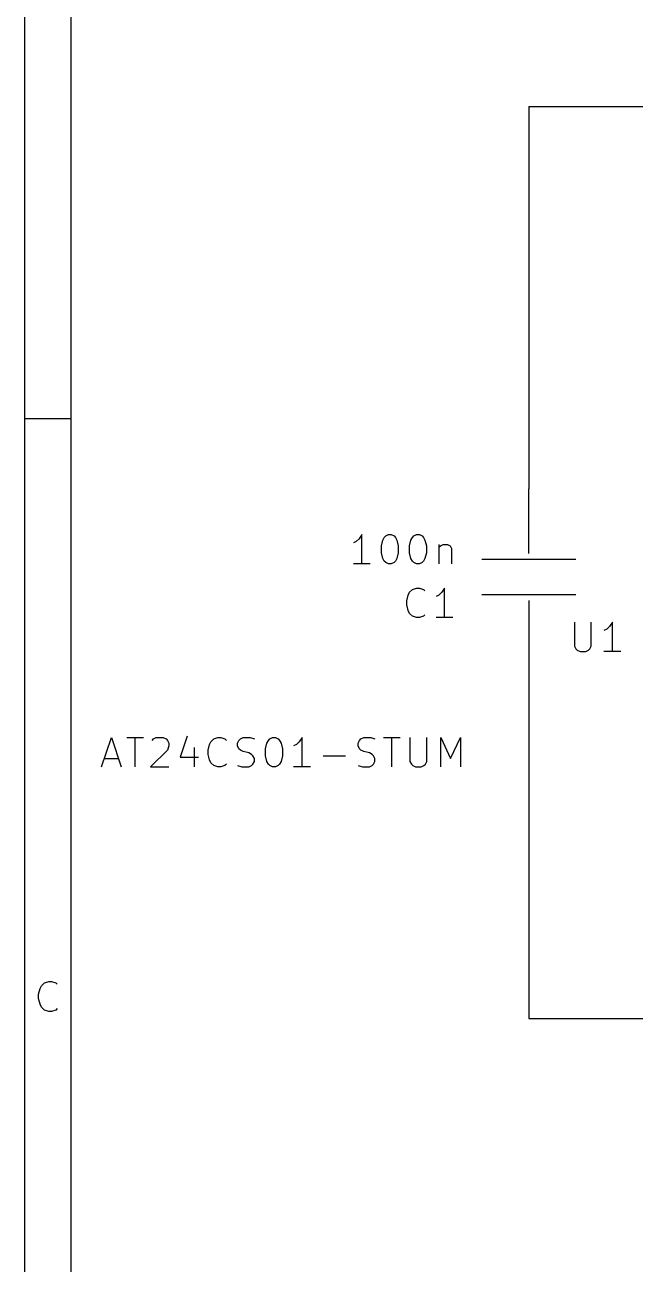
# Model space of a CAD drawing. Extents: x 0.4 to 11.3, y -7.9 to -0.4.
# Drawn here: x 0.394 to 1.431, y -5.768 to -3.661 of the extents above; entities that cross this region are included whole.
import ezdxf

# ---------------------------------------------------------------- set-up
doc = ezdxf.new("R2010")
doc.units = 0
doc.header["$MEASUREMENT"] = 0
for name, color, linetype in [('CYAN2', 4, 'CONTINUOUS'), ('GREEN3', 91, 'CONTINUOUS'), ('RED2', 1, 'CONTINUOUS')]:
    doc.layers.add(name, color=color, linetype=linetype)

msp = doc.modelspace()

# ---------------------------------------------------------------- linework, layer by layer
at = {"layer": 'CYAN2', "linetype": 'CONTINUOUS'}
for p, q in [((0.9663, -4.5278), (0.9616, -4.5349)), ((0.9663, -4.5278), (0.9616, -4.5349)), ((0.9663, -4.5778), (0.9663, -4.5278)), ((0.9663, -4.5778), (0.9663, -4.5278)), ((1.0068, -4.5302), (1.0116, -4.5278)), ((1.0068, -4.5302), (1.0116, -4.5278)), ((1.0116, -4.5278), (1.0163, -4.5278)), ((1.0116, -4.5278), (1.0163, -4.5278)), ((1.0163, -4.5278), (1.0211, -4.5302)), ((1.0163, -4.5278), (1.0211, -4.5302)), ((1.0544, -4.5302), (1.0592, -4.5278)), ((1.0544, -4.5302), (1.0592, -4.5278)), ((1.0592, -4.5278), (1.064, -4.5278)), ((1.0592, -4.5278), (1.064, -4.5278)), ((1.064, -4.5278), (1.0687, -4.5302)), ((1.064, -4.5278), (1.0687, -4.5302)), ((0.9568, -4.5397), (0.9521, -4.5421)), ((0.9568, -4.5397), (0.9521, -4.5421)), ((0.9616, -4.5349), (0.9568, -4.5397)), ((0.9616, -4.5349), (0.9568, -4.5397)), ((0.9997, -4.5468), (1.0021, -4.5373)), ((0.9997, -4.5468), (1.0021, -4.5373)), ((0.9997, -4.5588), (0.9997, -4.5468)), ((0.9997, -4.5588), (0.9997, -4.5468)), ((1.0021, -4.5373), (1.0044, -4.5326)), ((1.0021, -4.5373), (1.0044, -4.5326)), ((1.0044, -4.5326), (1.0068, -4.5302)), ((1.0044, -4.5326), (1.0068, -4.5302)), ((1.0211, -4.5302), (1.0235, -4.5326)), ((1.0211, -4.5302), (1.0235, -4.5326)), ((1.0235, -4.5326), (1.0259, -4.5373)), ((1.0235, -4.5326), (1.0259, -4.5373)), ((1.0259, -4.5373), (1.0282, -4.5468)), ((1.0259, -4.5373), (1.0282, -4.5468)), ((1.0282, -4.5468), (1.0282, -4.5588)), ((1.0282, -4.5468), (1.0282, -4.5588)), ((1.0473, -4.5468), (1.0497, -4.5373)), ((1.0473, -4.5468), (1.0497, -4.5373)), ((1.0473, -4.5588), (1.0473, -4.5468)), ((1.0473, -4.5588), (1.0473, -4.5468)), ((1.0497, -4.5373), (1.0521, -4.5326)), ((1.0497, -4.5373), (1.0521, -4.5326)), ((1.0521, -4.5326), (1.0544, -4.5302)), ((1.0521, -4.5326), (1.0544, -4.5302)), ((1.0687, -4.5302), (1.0711, -4.5326)), ((1.0687, -4.5302), (1.0711, -4.5326)), ((1.0711, -4.5326), (1.0735, -4.5373)), ((1.0711, -4.5326), (1.0735, -4.5373)), ((1.0735, -4.5373), (1.0759, -4.5468)), ((1.0735, -4.5373), (1.0759, -4.5468)), ((1.0759, -4.5468), (1.0759, -4.5588)), ((1.0759, -4.5468), (1.0759, -4.5588)), ((1.0973, -4.5445), (1.0973, -4.5778)), ((1.0973, -4.5445), (1.0973, -4.5778)), ((1.0973, -4.5492), (1.0997, -4.5468)), ((1.0973, -4.5492), (1.0997, -4.5468)), ((1.0997, -4.5468), (1.1044, -4.5445)), ((1.0997, -4.5468), (1.1044, -4.5445)), ((1.1044, -4.5445), (1.1116, -4.5445)), ((1.1044, -4.5445), (1.1116, -4.5445)), ((1.1116, -4.5445), (1.1163, -4.5468)), ((1.1116, -4.5445), (1.1163, -4.5468)), ((1.1163, -4.5468), (1.1187, -4.5516)), ((1.1163, -4.5468), (1.1187, -4.5516)), ((1.0021, -4.5683), (0.9997, -4.5588)), ((1.0021, -4.5683), (0.9997, -4.5588)), ((1.0044, -4.573), (1.0021, -4.5683)), ((1.0044, -4.573), (1.0021, -4.5683)), ((1.0259, -4.5683), (1.0235, -4.573)), ((1.0259, -4.5683), (1.0235, -4.573)), ((1.0282, -4.5588), (1.0259, -4.5683)), ((1.0282, -4.5588), (1.0259, -4.5683)), ((1.0497, -4.5683), (1.0473, -4.5588)), ((1.0497, -4.5683), (1.0473, -4.5588)), ((1.0521, -4.573), (1.0497, -4.5683)), ((1.0521, -4.573), (1.0497, -4.5683)), ((1.0735, -4.5683), (1.0711, -4.573)), ((1.0735, -4.5683), (1.0711, -4.573)), ((1.0759, -4.5588), (1.0735, -4.5683)), ((1.0759, -4.5588), (1.0735, -4.5683)), ((1.1187, -4.5516), (1.1187, -4.5778)), ((1.1187, -4.5516), (1.1187, -4.5778)), ((0.9806, -4.5778), (0.9521, -4.5778)), ((0.9806, -4.5778), (0.9521, -4.5778)), ((1.0068, -4.5754), (1.0044, -4.573)), ((1.0068, -4.5754), (1.0044, -4.573)), ((1.0116, -4.5778), (1.0068, -4.5754)), ((1.0116, -4.5778), (1.0068, -4.5754)), ((1.0163, -4.5778), (1.0116, -4.5778)), ((1.0163, -4.5778), (1.0116, -4.5778)), ((1.0211, -4.5754), (1.0163, -4.5778)), ((1.0211, -4.5754), (1.0163, -4.5778)), ((1.0235, -4.573), (1.0211, -4.5754)), ((1.0235, -4.573), (1.0211, -4.5754)), ((1.0544, -4.5754), (1.0521, -4.573)), ((1.0544, -4.5754), (1.0521, -4.573)), ((1.0592, -4.5778), (1.0544, -4.5754)), ((1.0592, -4.5778), (1.0544, -4.5754)), ((1.064, -4.5778), (1.0592, -4.5778)), ((1.064, -4.5778), (1.0592, -4.5778)), ((1.0687, -4.5754), (1.064, -4.5778)), ((1.0687, -4.5754), (1.064, -4.5778)), ((1.0711, -4.573), (1.0687, -4.5754)), ((1.0711, -4.573), (1.0687, -4.5754)), ((1.0425, -4.6402), (1.0449, -4.6307)), ((1.0425, -4.6402), (1.0449, -4.6307)), ((1.0449, -4.6307), (1.0473, -4.6259)), ((1.0449, -4.6307), (1.0473, -4.6259)), ((1.0473, -4.6259), (1.0521, -4.6212)), ((1.0473, -4.6259), (1.0521, -4.6212)), ((1.0521, -4.6212), (1.0592, -4.6188)), ((1.0521, -4.6212), (1.0592, -4.6188)), ((1.0592, -4.6188), (1.064, -4.6188)), ((1.0592, -4.6188), (1.064, -4.6188)), ((1.064, -4.6188), (1.0711, -4.6212)), ((1.064, -4.6188), (1.0711, -4.6212)), ((1.0711, -4.6212), (1.0735, -4.6236)), ((1.0711, -4.6212), (1.0735, -4.6236)), ((1.0973, -4.6307), (1.0925, -4.6331)), ((1.0973, -4.6307), (1.0925, -4.6331)), ((1.1021, -4.6259), (1.0973, -4.6307)), ((1.1021, -4.6259), (1.0973, -4.6307)), ((1.1068, -4.6188), (1.1021, -4.6259)), ((1.1068, -4.6188), (1.1021, -4.6259)), ((1.1068, -4.6688), (1.1068, -4.6188)), ((1.1068, -4.6688), (1.1068, -4.6188)), ((1.0425, -4.6474), (1.0425, -4.6402)), ((1.0425, -4.6474), (1.0425, -4.6402)), ((1.0449, -4.6569), (1.0425, -4.6474)), ((1.0449, -4.6569), (1.0425, -4.6474)), ((1.0473, -4.6617), (1.0449, -4.6569)), ((1.0473, -4.6617), (1.0449, -4.6569)), ((1.0521, -4.6664), (1.0473, -4.6617)), ((1.0521, -4.6664), (1.0473, -4.6617)), ((1.0592, -4.6688), (1.0521, -4.6664)), ((1.0592, -4.6688), (1.0521, -4.6664)), ((1.064, -4.6688), (1.0592, -4.6688)), ((1.064, -4.6688), (1.0592, -4.6688)), ((1.0711, -4.6664), (1.064, -4.6688)), ((1.0711, -4.6664), (1.064, -4.6688)), ((1.0735, -4.664), (1.0711, -4.6664)), ((1.0735, -4.664), (1.0711, -4.6664)), ((1.1211, -4.6688), (1.0925, -4.6688)), ((1.1211, -4.6688), (1.0925, -4.6688)), ((1.3275, -4.6768), (1.3275, -4.7173)), ((1.3275, -4.6768), (1.3275, -4.7173)), ((1.3561, -4.7173), (1.3561, -4.6768)), ((1.3561, -4.7173), (1.3561, -4.6768)), ((1.3823, -4.6887), (1.3775, -4.6911)), ((1.3823, -4.6887), (1.3775, -4.6911)), ((1.3871, -4.6839), (1.3823, -4.6887)), ((1.3871, -4.6839), (1.3823, -4.6887)), ((1.3918, -4.6768), (1.3871, -4.6839)), ((1.3918, -4.6768), (1.3871, -4.6839)), ((1.3918, -4.7268), (1.3918, -4.6768)), ((1.3918, -4.7268), (1.3918, -4.6768)), ((1.3275, -4.7173), (1.3299, -4.722)), ((1.3275, -4.7173), (1.3299, -4.722)), ((1.3537, -4.722), (1.3561, -4.7173)), ((1.3537, -4.722), (1.3561, -4.7173)), ((1.3299, -4.722), (1.3323, -4.7244)), ((1.3299, -4.722), (1.3323, -4.7244)), ((1.3323, -4.7244), (1.337, -4.7268)), ((1.3323, -4.7244), (1.337, -4.7268)), ((1.337, -4.7268), (1.3466, -4.7268)), ((1.337, -4.7268), (1.3466, -4.7268)), ((1.3466, -4.7268), (1.3513, -4.7244)), ((1.3466, -4.7268), (1.3513, -4.7244)), ((1.3513, -4.7244), (1.3537, -4.722)), ((1.3513, -4.7244), (1.3537, -4.722)), ((1.4061, -4.7268), (1.3775, -4.7268)), ((1.4061, -4.7268), (1.3775, -4.7268)), ((0.5242, -4.9228), (0.5409, -4.8728)), ((0.5242, -4.9228), (0.5409, -4.8728)), ((0.5409, -4.8728), (0.5575, -4.9228)), ((0.5409, -4.8728), (0.5575, -4.9228)), ((0.5671, -4.8728), (0.5956, -4.8728)), ((0.5671, -4.8728), (0.5956, -4.8728)), ((0.5813, -4.9228), (0.5813, -4.8728)), ((0.5813, -4.9228), (0.5813, -4.8728)), ((0.6099, -4.8776), (0.6123, -4.8752)), ((0.6099, -4.8776), (0.6123, -4.8752)), ((0.6123, -4.8752), (0.6171, -4.8728)), ((0.6123, -4.8752), (0.6171, -4.8728)), ((0.6171, -4.8728), (0.629, -4.8728)), ((0.6171, -4.8728), (0.629, -4.8728)), ((0.629, -4.8728), (0.6337, -4.8752)), ((0.629, -4.8728), (0.6337, -4.8752)), ((0.6337, -4.8752), (0.6361, -4.8776)), ((0.6337, -4.8752), (0.6361, -4.8776)), ((0.6361, -4.8776), (0.6385, -4.8823)), ((0.6361, -4.8776), (0.6385, -4.8823)), ((0.6385, -4.8823), (0.6385, -4.8871)), ((0.6385, -4.8823), (0.6385, -4.8871)), ((0.6694, -4.8704), (0.6575, -4.9061)), ((0.6694, -4.8704), (0.6575, -4.9061)), ((0.7051, -4.8942), (0.7075, -4.8847)), ((0.7051, -4.8942), (0.7075, -4.8847)), ((0.7075, -4.8847), (0.7099, -4.8799)), ((0.7075, -4.8847), (0.7099, -4.8799)), ((0.7099, -4.8799), (0.7147, -4.8752)), ((0.7099, -4.8799), (0.7147, -4.8752)), ((0.7147, -4.8752), (0.7218, -4.8728)), ((0.7147, -4.8752), (0.7218, -4.8728)), ((0.7218, -4.8728), (0.7266, -4.8728)), ((0.7218, -4.8728), (0.7266, -4.8728)), ((0.7266, -4.8728), (0.7337, -4.8752)), ((0.7266, -4.8728), (0.7337, -4.8752)), ((0.7337, -4.8752), (0.7361, -4.8776)), ((0.7337, -4.8752), (0.7361, -4.8776)), ((0.7551, -4.8823), (0.7575, -4.8776)), ((0.7551, -4.8823), (0.7575, -4.8776)), ((0.7551, -4.8871), (0.7551, -4.8823)), ((0.7551, -4.8871), (0.7551, -4.8823)), ((0.7575, -4.8776), (0.7599, -4.8752)), ((0.7575, -4.8776), (0.7599, -4.8752)), ((0.7599, -4.8752), (0.7647, -4.8728)), ((0.7599, -4.8752), (0.7647, -4.8728)), ((0.7647, -4.8728), (0.7766, -4.8728)), ((0.7647, -4.8728), (0.7766, -4.8728)), ((0.7766, -4.8728), (0.7837, -4.8752)), ((0.7766, -4.8728), (0.7837, -4.8752)), ((0.8028, -4.8919), (0.8051, -4.8823)), ((0.8028, -4.8919), (0.8051, -4.8823)), ((0.8051, -4.8823), (0.8075, -4.8776)), ((0.8051, -4.8823), (0.8075, -4.8776)), ((0.8075, -4.8776), (0.8099, -4.8752)), ((0.8075, -4.8776), (0.8099, -4.8752)), ((0.8099, -4.8752), (0.8147, -4.8728)), ((0.8099, -4.8752), (0.8147, -4.8728)), ((0.8147, -4.8728), (0.8194, -4.8728)), ((0.8147, -4.8728), (0.8194, -4.8728)), ((0.8194, -4.8728), (0.8242, -4.8752)), ((0.8194, -4.8728), (0.8242, -4.8752)), ((0.8242, -4.8752), (0.8266, -4.8776)), ((0.8242, -4.8752), (0.8266, -4.8776)), ((0.8266, -4.8776), (0.829, -4.8823)), ((0.8266, -4.8776), (0.829, -4.8823)), ((0.829, -4.8823), (0.8313, -4.8919)), ((0.829, -4.8823), (0.8313, -4.8919)), ((0.8551, -4.8847), (0.8504, -4.8871)), ((0.8551, -4.8847), (0.8504, -4.8871)), ((0.8599, -4.8799), (0.8551, -4.8847)), ((0.8599, -4.8799), (0.8551, -4.8847)), ((0.8647, -4.8728), (0.8599, -4.8799)), ((0.8647, -4.8728), (0.8599, -4.8799)), ((0.8647, -4.9228), (0.8647, -4.8728)), ((0.8647, -4.9228), (0.8647, -4.8728)), ((0.9599, -4.8823), (0.9623, -4.8776)), ((0.9599, -4.8823), (0.9623, -4.8776)), ((0.9599, -4.8871), (0.9599, -4.8823)), ((0.9599, -4.8871), (0.9599, -4.8823)), ((0.9623, -4.8776), (0.9647, -4.8752)), ((0.9623, -4.8776), (0.9647, -4.8752)), ((0.9647, -4.8752), (0.9694, -4.8728)), ((0.9647, -4.8752), (0.9694, -4.8728)), ((0.9694, -4.8728), (0.9813, -4.8728)), ((0.9694, -4.8728), (0.9813, -4.8728)), ((0.9813, -4.8728), (0.9885, -4.8752)), ((0.9813, -4.8728), (0.9885, -4.8752)), ((1.0028, -4.8728), (1.0313, -4.8728)), ((1.0028, -4.8728), (1.0313, -4.8728)), ((1.0171, -4.9228), (1.0171, -4.8728)), ((1.0171, -4.9228), (1.0171, -4.8728)), ((1.048, -4.8728), (1.048, -4.9133)), ((1.048, -4.8728), (1.048, -4.9133)), ((1.0766, -4.9133), (1.0766, -4.8728)), ((1.0766, -4.9133), (1.0766, -4.8728)), ((1.1004, -4.9228), (1.1004, -4.8728)), ((1.1004, -4.8728), (1.1171, -4.9085)), ((1.1004, -4.9228), (1.1004, -4.8728)), ((1.1004, -4.8728), (1.1171, -4.9085)), ((1.1171, -4.9085), (1.1337, -4.8728)), ((1.1171, -4.9085), (1.1337, -4.8728)), ((1.1337, -4.8728), (1.1337, -4.9228)), ((1.1337, -4.8728), (1.1337, -4.9228)), ((0.6361, -4.8942), (0.6075, -4.9228)), ((0.6361, -4.8942), (0.6075, -4.9228)), ((0.6385, -4.8871), (0.6361, -4.8942)), ((0.6385, -4.8871), (0.6361, -4.8942)), ((0.6575, -4.9061), (0.6885, -4.9061)), ((0.6575, -4.9061), (0.6885, -4.9061)), ((0.6813, -4.8895), (0.6813, -4.9228)), ((0.6813, -4.8895), (0.6813, -4.9228)), ((0.7051, -4.9014), (0.7051, -4.8942)), ((0.7051, -4.9014), (0.7051, -4.8942)), ((0.7075, -4.9109), (0.7051, -4.9014)), ((0.7075, -4.9109), (0.7051, -4.9014)), ((0.7575, -4.8919), (0.7551, -4.8871)), ((0.7575, -4.8919), (0.7551, -4.8871)), ((0.7599, -4.8942), (0.7575, -4.8919)), ((0.7599, -4.8942), (0.7575, -4.8919)), ((0.7647, -4.8966), (0.7599, -4.8942)), ((0.7647, -4.8966), (0.7599, -4.8942)), ((0.7742, -4.899), (0.7647, -4.8966)), ((0.7742, -4.899), (0.7647, -4.8966)), ((0.779, -4.9014), (0.7742, -4.899)), ((0.779, -4.9014), (0.7742, -4.899)), ((0.7813, -4.9038), (0.779, -4.9014)), ((0.7813, -4.9038), (0.779, -4.9014)), ((0.7837, -4.9085), (0.7813, -4.9038)), ((0.7837, -4.9085), (0.7813, -4.9038)), ((0.8028, -4.9038), (0.8028, -4.8919)), ((0.8028, -4.9038), (0.8028, -4.8919)), ((0.8051, -4.9133), (0.8028, -4.9038)), ((0.8051, -4.9133), (0.8028, -4.9038)), ((0.8313, -4.9038), (0.829, -4.9133)), ((0.8313, -4.9038), (0.829, -4.9133)), ((0.8313, -4.8919), (0.8313, -4.9038)), ((0.8313, -4.8919), (0.8313, -4.9038)), ((0.9004, -4.9038), (0.9385, -4.9038)), ((0.9004, -4.9038), (0.9385, -4.9038)), ((0.9623, -4.8919), (0.9599, -4.8871)), ((0.9623, -4.8919), (0.9599, -4.8871)), ((0.9647, -4.8942), (0.9623, -4.8919)), ((0.9647, -4.8942), (0.9623, -4.8919)), ((0.9694, -4.8966), (0.9647, -4.8942)), ((0.9694, -4.8966), (0.9647, -4.8942)), ((0.979, -4.899), (0.9694, -4.8966)), ((0.979, -4.899), (0.9694, -4.8966)), ((0.9837, -4.9014), (0.979, -4.899)), ((0.9837, -4.9014), (0.979, -4.899)), ((0.9861, -4.9038), (0.9837, -4.9014)), ((0.9861, -4.9038), (0.9837, -4.9014)), ((0.9885, -4.9085), (0.9861, -4.9038)), ((0.9885, -4.9085), (0.9861, -4.9038)), ((0.529, -4.9085), (0.5528, -4.9085)), ((0.529, -4.9085), (0.5528, -4.9085)), ((0.6075, -4.9228), (0.6385, -4.9228)), ((0.6075, -4.9228), (0.6385, -4.9228)), ((0.7099, -4.9157), (0.7075, -4.9109)), ((0.7099, -4.9157), (0.7075, -4.9109)), ((0.7147, -4.9204), (0.7099, -4.9157)), ((0.7147, -4.9204), (0.7099, -4.9157)), ((0.7218, -4.9228), (0.7147, -4.9204)), ((0.7218, -4.9228), (0.7147, -4.9204)), ((0.7266, -4.9228), (0.7218, -4.9228)), ((0.7266, -4.9228), (0.7218, -4.9228)), ((0.7337, -4.9204), (0.7266, -4.9228)), ((0.7337, -4.9204), (0.7266, -4.9228)), ((0.7361, -4.918), (0.7337, -4.9204)), ((0.7361, -4.918), (0.7337, -4.9204)), ((0.7551, -4.9204), (0.7623, -4.9228)), ((0.7551, -4.9204), (0.7623, -4.9228)), ((0.7623, -4.9228), (0.7742, -4.9228)), ((0.7623, -4.9228), (0.7742, -4.9228)), ((0.7742, -4.9228), (0.779, -4.9204)), ((0.7742, -4.9228), (0.779, -4.9204)), ((0.779, -4.9204), (0.7813, -4.918)), ((0.779, -4.9204), (0.7813, -4.918)), ((0.7813, -4.918), (0.7837, -4.9133)), ((0.7813, -4.918), (0.7837, -4.9133)), ((0.7837, -4.9133), (0.7837, -4.9085)), ((0.7837, -4.9133), (0.7837, -4.9085)), ((0.8075, -4.918), (0.8051, -4.9133)), ((0.8075, -4.918), (0.8051, -4.9133)), ((0.8099, -4.9204), (0.8075, -4.918)), ((0.8099, -4.9204), (0.8075, -4.918)), ((0.8147, -4.9228), (0.8099, -4.9204)), ((0.8147, -4.9228), (0.8099, -4.9204)), ((0.8194, -4.9228), (0.8147, -4.9228)), ((0.8194, -4.9228), (0.8147, -4.9228)), ((0.8242, -4.9204), (0.8194, -4.9228)), ((0.8242, -4.9204), (0.8194, -4.9228)), ((0.8266, -4.918), (0.8242, -4.9204)), ((0.8266, -4.918), (0.8242, -4.9204)), ((0.829, -4.9133), (0.8266, -4.918)), ((0.829, -4.9133), (0.8266, -4.918)), ((0.879, -4.9228), (0.8504, -4.9228)), ((0.879, -4.9228), (0.8504, -4.9228)), ((0.9599, -4.9204), (0.9671, -4.9228)), ((0.9599, -4.9204), (0.9671, -4.9228)), ((0.9671, -4.9228), (0.979, -4.9228)), ((0.9671, -4.9228), (0.979, -4.9228)), ((0.979, -4.9228), (0.9837, -4.9204)), ((0.979, -4.9228), (0.9837, -4.9204)), ((0.9837, -4.9204), (0.9861, -4.918)), ((0.9837, -4.9204), (0.9861, -4.918)), ((0.9861, -4.918), (0.9885, -4.9133)), ((0.9861, -4.918), (0.9885, -4.9133)), ((0.9885, -4.9133), (0.9885, -4.9085)), ((0.9885, -4.9133), (0.9885, -4.9085)), ((1.048, -4.9133), (1.0504, -4.918)), ((1.048, -4.9133), (1.0504, -4.918)), ((1.0504, -4.918), (1.0528, -4.9204)), ((1.0504, -4.918), (1.0528, -4.9204)), ((1.0528, -4.9204), (1.0575, -4.9228)), ((1.0528, -4.9204), (1.0575, -4.9228)), ((1.0575, -4.9228), (1.067, -4.9228)), ((1.0575, -4.9228), (1.067, -4.9228)), ((1.067, -4.9228), (1.0718, -4.9204)), ((1.067, -4.9228), (1.0718, -4.9204)), ((1.0718, -4.9204), (1.0742, -4.918)), ((1.0718, -4.9204), (1.0742, -4.918)), ((1.0742, -4.918), (1.0766, -4.9133)), ((1.0742, -4.918), (1.0766, -4.9133))]:
    msp.add_line(p, q, dxfattribs=at)
at = {"layer": 'GREEN3', "linetype": 'CONTINUOUS'}
for p, q in [((1.25, -3.8), (1.25, -4.45)), ((1.25, -3.8), (1.75, -3.8)), ((1.25, -4.75), (1.25, -5.35)), ((1.25, -5.35), (1.75, -5.35))]:
    msp.add_line(p, q, dxfattribs=at)
at = {"layer": 'RED2', "linetype": 'CONTINUOUS'}
for p, q in [((0.3937, -7.8743), (0.3937, -0.3937)), ((0.4724, -7.7956), (0.4724, -0.4724)), ((0.3937, -4.3307), (0.4724, -4.3307)), ((1.25, -4.56), (1.25, -4.45)), ((1.25, -4.56), (1.25, -4.45)), ((1.33, -4.57), (1.17, -4.57)), ((1.33, -4.63), (1.17, -4.63)), ((1.25, -4.64), (1.25, -4.75)), ((1.25, -4.64), (1.25, -4.75)), ((0.427, -5.2896), (0.4343, -5.2872)), ((0.4343, -5.2872), (0.4392, -5.2872)), ((0.4392, -5.2872), (0.4465, -5.2896)), ((0.4172, -5.3091), (0.4197, -5.2993)), ((0.4197, -5.2993), (0.4221, -5.2945)), ((0.4221, -5.2945), (0.427, -5.2896)), ((0.4465, -5.2896), (0.4489, -5.292)), ((0.4172, -5.3164), (0.4172, -5.3091)), ((0.4197, -5.3261), (0.4172, -5.3164)), ((0.4221, -5.331), (0.4197, -5.3261)), ((0.427, -5.3359), (0.4221, -5.331)), ((0.4343, -5.3383), (0.427, -5.3359)), ((0.4392, -5.3383), (0.4343, -5.3383)), ((0.4465, -5.3359), (0.4392, -5.3383)), ((0.4489, -5.3335), (0.4465, -5.3359))]:
    msp.add_line(p, q, dxfattribs=at)

doc.saveas('drawing.dxf')
